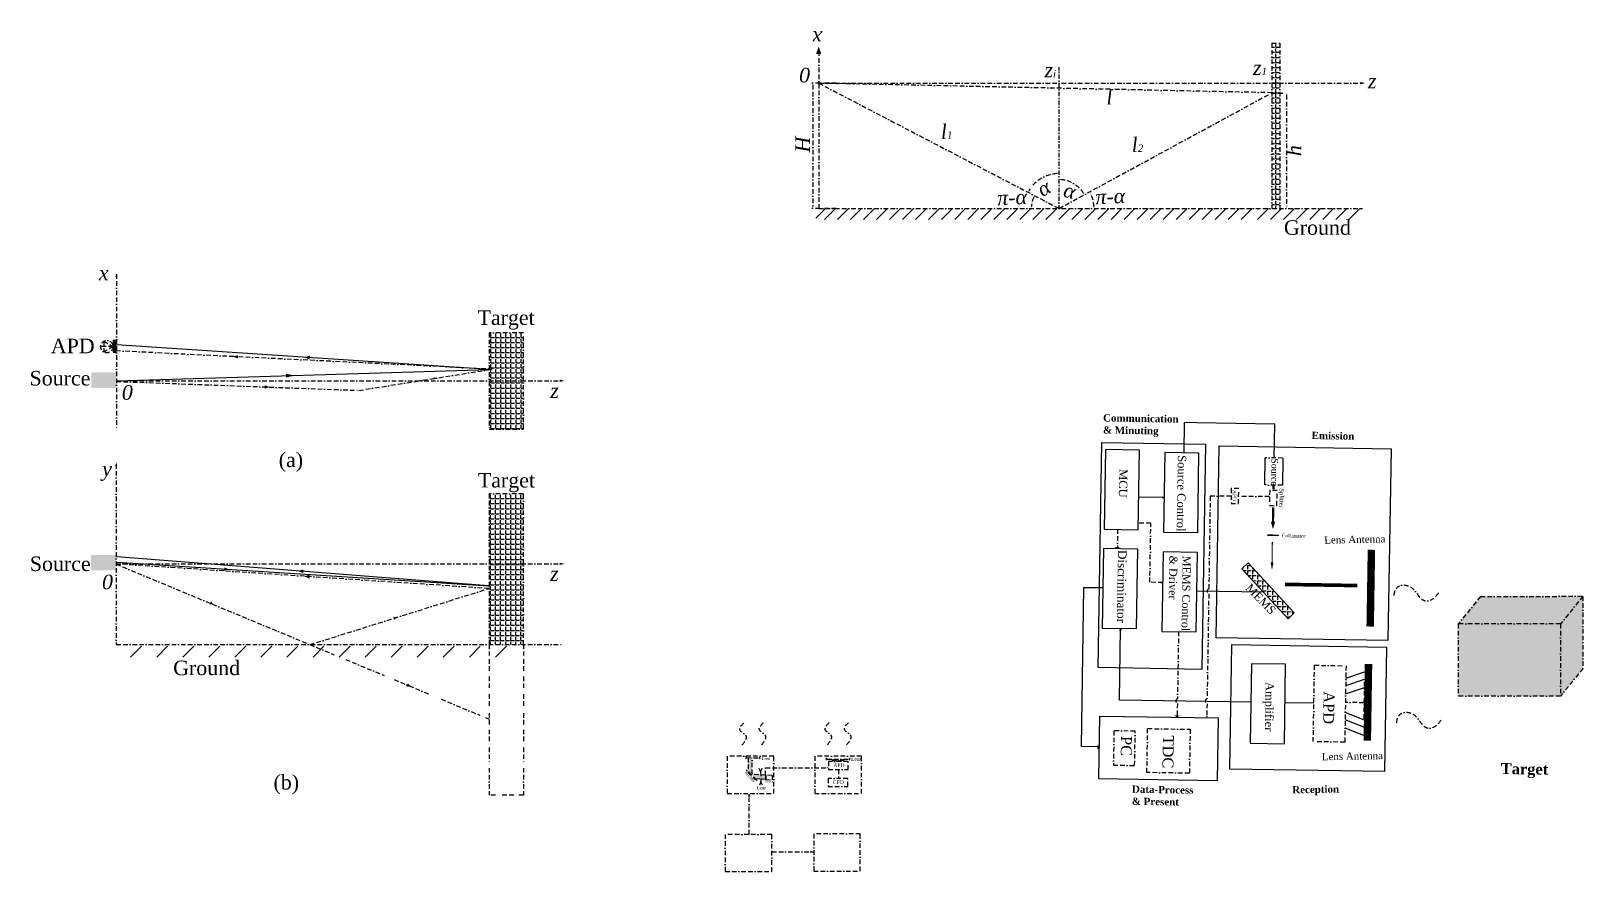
# Model space of a CAD drawing. Header units: millimetres. Extents: x -1027 to 1830, y 177 to 3075.
# Drawn here: x -724 to 1415, y 177 to 1356 of the extents above; entities that cross this region are included whole.
import ezdxf

# ---------------------------------------------------------------- set-up
doc = ezdxf.new("R2010")
doc.units = ezdxf.units.MM
doc.linetypes.add('BORDER', pattern=[44.45, 12.7, -6.35, 12.7, -6.35, 0, -6.35])
doc.styles.add('Annotative', font='arial.ttf')
doc.styles.get("Standard").update_dxf_attribs({"font": 'arial.ttf'})

msp = doc.modelspace()

# ---------------------------------------------------------------- hatches: boundary and pattern name
at = {"linetype": 'BORDER', "ltscale": 0.5}
h = msp.add_hatch(dxfattribs=at)
h.set_pattern_fill('ANGLE', color=256)
h.set_pattern_definition([(0, (0, 0), (0, 6.985), [5.08, -1.905]), (90, (0, 0), (-6.985, 4e-16), [5.08, -1.905])])
h.paths.add_polyline_path([(997.317, 1339.776), (986.631, 1339.776), (986.631, 1112.08), (997.317, 1112.08)])
h = msp.add_hatch(color=256, dxfattribs=at)
h.dxf.hatch_style = 1
h.paths.add_polyline_path([(-606.748, 929.985), (-611.143, 929.985), (-611.143, 921.93), (-611.142, 921.93), (-611.143, 921.929), (-611.143, 913.881), (-606.748, 913.881)])
h = msp.add_hatch(dxfattribs=at)
h.set_pattern_fill('ANGLE', color=256)
h.set_pattern_definition([(0, (0.2716, 368.661), (0, 6.985), [5.08, -1.905]), (90, (0.2716, 368.661), (-6.985, 4e-16), [5.08, -1.905])])
h.paths.add_polyline_path([(-92.427, 808.197), (-45.133, 808.197), (-45.133, 940.754), (-92.427, 940.754)])
h = msp.add_hatch(color=256, dxfattribs=at)
h.dxf.hatch_style = 1
h.paths.add_polyline_path([(-641.32, 886.131), (-641.32, 864.871), (-606.494, 864.871), (-606.494, 886.131)])
h = msp.add_hatch(dxfattribs=at)
h.set_pattern_fill('ANGLE', color=256)
h.set_pattern_definition([(0, (0, 146.567), (0, 6.985), [5.08, -1.905]), (90, (0, 146.567), (-6.985, 4e-16), [5.08, -1.905])])
h.paths.add_polyline_path([(-45.404, 718.66), (-92.699, 718.66), (-92.699, 511.093), (-45.404, 511.093)])
h = msp.add_hatch(color=256, dxfattribs=at)
h.dxf.hatch_style = 1
h.paths.add_polyline_path([(-641.591, 634.785), (-641.591, 613.525), (-606.766, 613.525), (-606.766, 634.785)])
h = msp.add_hatch(dxfattribs=at)
h.set_pattern_fill('ANGLE', color=256, angle=-90.924456)
h.set_pattern_definition([(269.0755, (717.8565, 763.84), (6.98409, -0.1127), [5.08, -1.905]), (359.0755, (717.8565, 763.84), (0.1127, 6.98409), [5.08, -1.905])])
h.paths.add_polyline_path([(1008.917, 546.787), (1017.416, 554.803), (953.708, 623.752), (945.209, 615.736)])
h = msp.add_hatch(color=256, dxfattribs=at)
h.set_gradient(color1=(128, 128, 128), color2=(128, 128, 128), tint=1)
h.paths.add_polyline_path([(1384.392, 539.701), (1415.403, 577.767), (1274.135, 577.23), (1243.562, 539.701)])
h = msp.add_hatch(color=256, dxfattribs=at)
h.set_gradient(color1=(192, 192, 192), color2=(192, 192, 192), tint=1)
h.paths.add_polyline_path([(1384.379, 440.185), (1415.331, 478.179), (1415.331, 577.678), (1384.392, 539.701)])
h = msp.add_hatch(color=256, dxfattribs=at)
h.set_gradient(color1=(152, 152, 204), color2=(152, 152, 204), tint=1)
h.paths.add_polyline_path([(1384.379, 440.185), (1384.392, 539.701), (1243.562, 539.701), (1243.562, 440.185)])
h = msp.add_hatch(color=256, dxfattribs=at)
h.dxf.hatch_style = 1
h.paths.add_polyline_path([(264.28, 355.257), (269.954, 355.34), (269.927, 332.535), (285.387, 331.448), (285.32, 325.825), (274.05, 326.842), (264.425, 336.315)])
h.paths.add_polyline_path([(288.604, 325.529), (288.604, 331.221), (285.387, 331.448), (285.32, 325.825)])
h = msp.add_hatch(dxfattribs=at)
h.set_pattern_fill('ESCHER', color=256)
h.set_pattern_definition([(60, (-0.397, 0.23), (-30.48, -7e-09), [27.94, -2.54]), (180, (-0.397, 0.23), (15.24, -26.3965), [27.94, -2.54]), (300, (-0.397, 0.23), (30.48, -7e-09), [27.94, -2.54]), (60, (2.143, 0.23), (-30.48, -7e-09), [5.08, -25.4]), (300, (2.143, 0.23), (30.48, -7e-09), [5.08, -25.4]), (60, (-1.667, 2.43), (-30.48, -7e-09), [5.08, -25.4]), (180, (-1.667, 2.43), (15.24, -26.3965), [5.08, -25.4]), (300, (-1.667, -1.97), (30.48, -7e-09), [5.08, -25.4]), (180, (-1.667, -1.97), (15.24, -26.3965), [5.08, -25.4]), (60, (-10.557, 0.23), (-30.48, -7e-09), [5.08, -25.4]), (300, (-10.557, 0.23), (30.48, -7e-09), [5.08, -25.4]), (60, (4.683, -8.57), (-30.48, -7e-09), [5.08, -25.4]), (180, (4.683, -8.57), (15.24, -26.3965), [5.08, -25.4]), (300, (4.683, 9.029), (30.48, -7e-09), [5.08, -25.4]), (180, (4.683, 9.029), (15.24, -26.3965), [5.08, -25.4]), (0, (4.683, 4.63), (-15.24, 26.3965), [17.78, -12.7]), (0, (4.683, -4.17), (-15.24, 26.3965), [17.78, -12.7]), (120, (0.873, 6.83), (-30.48, 7e-09), [17.78, -12.7]), (120, (-6.747, 2.43), (-30.48, 7e-09), [17.78, -12.7]), (240, (-6.747, -1.97), (15.24, -26.3965), [17.78, -12.7]), (240, (0.873, -6.37), (15.24, -26.3965), [17.78, -12.7])])
h.paths.add_polyline_path([(276.431, 324.42), (275.866, 323.855), (261.884, 337.83), (262.449, 338.394)])
h = msp.add_hatch(dxfattribs=at)
h.set_pattern_fill('AR-B816', color=256)
h.paths.add_polyline_path([(761.546, 195.068), (756.957, 195.068), (756.957, 187.661), (761.546, 187.661)])
h.paths.add_polyline_path([(761.546, 187.661), (756.957, 187.661), (756.957, 184.839), (761.546, 184.839)])
h.paths.add_polyline_path([(761.546, 184.839), (756.957, 184.839), (756.957, 177.261), (761.546, 177.261)])

# ---------------------------------------------------------------- linework, layer by layer
for p, q in [((361.769, 1328.479), (361.769, 1112.08)), ((986.631, 1339.776), (986.631, 1112.08)), ((986.631, 1339.776), (997.317, 1339.776)), ((997.317, 1339.776), (997.317, 1112.08)), ((693.058, 1301.879), (693.058, 1306.77)), ((385.781, 1284.627), (352.366, 1284.627)), ((361.769, 1284.627), (693.058, 1112.08)), ((986.631, 1271.447), (361.769, 1284.627)), ((361.769, 1284.627), (1111.603, 1284.627)), ((693.058, 1298.517), (693.058, 1300.517)), ((693.058, 1290.517), (693.058, 1296.517)), ((693.058, 1286.517), (693.058, 1288.517)), ((693.058, 1278.517), (693.058, 1284.517)), ((353.616, 1282.127), (353.616, 1114.58)), ((693.058, 1274.517), (693.058, 1276.517)), ((693.058, 1266.517), (693.058, 1272.517)), ((693.058, 1112.08), (986.631, 1271.447)), ((693.058, 1262.517), (693.058, 1264.517)), ((985.747, 1270.914), (1007.938, 1270.914)), ((1006.688, 1268.414), (1006.688, 1114.296)), ((693.058, 1254.517), (693.058, 1260.517)), ((693.058, 1250.517), (693.058, 1252.517)), ((693.058, 1242.517), (693.058, 1248.517)), ((693.058, 1238.517), (693.058, 1240.517)), ((693.058, 1230.517), (693.058, 1236.517)), ((693.058, 1226.517), (693.058, 1228.517)), ((693.058, 1218.517), (693.058, 1224.517)), ((693.058, 1214.517), (693.058, 1216.517)), ((693.058, 1206.517), (693.058, 1212.517)), ((693.058, 1202.517), (693.058, 1204.517)), ((693.058, 1194.517), (693.058, 1200.517)), ((693.058, 1190.517), (693.058, 1192.517)), ((693.058, 1182.517), (693.058, 1188.517)), ((693.058, 1178.517), (693.058, 1180.517)), ((693.058, 1170.517), (693.058, 1176.517)), ((693.058, 1166.517), (693.058, 1168.517)), ((693.058, 1158.517), (693.058, 1164.517)), ((693.058, 1154.517), (693.058, 1156.517)), ((693.058, 1146.517), (693.058, 1152.517)), ((693.058, 1142.517), (693.058, 1144.517)), ((693.058, 1134.517), (693.058, 1140.517)), ((693.058, 1130.517), (693.058, 1132.517)), ((693.058, 1122.517), (693.058, 1128.517)), ((693.058, 1118.382), (693.058, 1120.517)), ((693.058, 1112.08), (693.058, 1116.517)), ((385.781, 1112.08), (352.366, 1112.08)), ((361.769, 1112.08), (1111.603, 1112.08)), ((-606.494, 1021.336), (-606.494, 810.375)), ((-611.173, 921.93), (-628.242, 921.93)), ((-623.838, 929.162), (-623.838, 914.215)), ((-611.143, 929.985), (-611.143, 913.881)), ((-606.748, 929.985), (-611.143, 929.985)), ((-606.748, 913.881), (-606.748, 929.985)), ((-92.427, 940.704), (-92.427, 808.147)), ((-45.133, 940.704), (-92.427, 940.704)), ((-45.133, 808.197), (-45.133, 940.754)), ((-611.143, 913.881), (-606.748, 913.881)), ((-87.82, 890.64), (-605.693, 915.752)), ((-272.077, 861.343), (-87.82, 890.64)), ((-606.494, 874.477), (7.111, 874.477)), ((-606.258, 873.681), (-272.077, 861.343)), ((-92.427, 808.147), (-45.133, 808.147)), ((-606.766, 759.762), (-606.766, 511.093)), ((1001.699, 768.166), (977.45, 768.558)), ((1001.094, 730.688), (976.845, 731.079)), ((-92.699, 718.66), (-92.699, 511.093)), ((-45.404, 718.66), (-92.699, 718.66)), ((-45.404, 511.093), (-45.404, 718.66)), ((930.496, 726.252), (930.162, 705.52)), ((940.81, 726.086), (930.496, 726.252)), ((940.476, 705.354), (940.81, 726.086)), ((983.472, 723.698), (983.138, 702.967)), ((993.786, 723.532), (983.472, 723.698)), ((993.452, 702.8), (993.786, 723.532)), ((930.162, 705.52), (940.476, 705.354)), ((983.138, 702.967), (993.452, 702.8)), ((773.858, 669.935), (773.425, 643.13)), ((-92.699, 588.467), (-606.766, 622.356)), ((-606.766, 621.895), (-339.721, 511.093)), ((-606.73, 622.413), (6.875, 622.413)), ((-339.721, 511.093), (-92.699, 588.467)), ((1274.135, 577.23), (1415.403, 577.767)), ((1415.403, 577.767), (1384.392, 539.701)), ((1274.135, 577.23), (1243.562, 539.701)), ((1415.331, 577.542), (1415.331, 478.179)), ((1384.392, 539.701), (1243.562, 539.701)), ((1243.562, 539.701), (1243.562, 440.185)), ((1384.392, 539.701), (1384.379, 440.185)), ((-606.766, 511.093), (6.839, 511.093)), ((-339.721, 511.093), (-306.148, 497.162)), ((-92.699, 511.093), (-92.699, 496.315)), ((-45.404, 511.093), (-45.404, 496.315)), ((-290.415, 490.635), (-237.316, 468.603)), ((-92.699, 490.964), (-92.699, 472.615)), ((-45.404, 490.964), (-45.404, 472.615)), ((1043.537, 377.434), (1045.236, 482.712)), ((1045.236, 482.712), (1088.739, 482.01)), ((1088.739, 482.01), (1087.041, 376.732)), ((1415.39, 478.251), (1384.379, 440.185)), ((-223.55, 462.891), (-174.385, 442.491)), ((-92.699, 467.263), (-92.699, 450.444)), ((-45.404, 467.263), (-45.404, 450.444)), ((1113.577, 409.001), (1114.429, 461.808)), ((-158.652, 435.963), (-105.554, 413.932)), ((-92.699, 442.799), (-92.699, 424.45)), ((-45.404, 442.799), (-45.404, 424.45)), ((1113.421, 431.011), (1087.923, 431.423)), ((1384.379, 440.185), (1243.562, 440.185)), ((-97.507, 410.593), (-92.699, 408.598)), ((-92.699, 416.805), (-92.699, 399.221)), ((-45.404, 416.805), (-45.404, 399.221)), ((-92.699, 393.869), (-92.699, 375.52)), ((-45.404, 393.869), (-45.404, 375.52)), ((768.776, 392.415), (768.013, 345.103)), ((798.094, 391.942), (768.776, 392.415)), ((797.33, 344.63), (798.094, 391.942)), ((814.2, 334.892), (815.178, 395.453)), ((815.178, 395.453), (873.813, 394.507)), ((873.813, 394.507), (872.835, 333.946)), ((-92.699, 369.404), (-92.699, 348.762)), ((-45.404, 369.404), (-45.404, 348.762)), ((1087.041, 376.732), (1043.537, 377.434)), ((235.538, 357.292), (235.538, 306.006)), ((299.861, 357.292), (235.538, 357.292)), ((262.443, 355.365), (260.745, 353.98)), ((262.443, 355.369), (260.879, 356.791)), ((262.449, 355.37), (279.449, 355.254)), ((264.28, 355.257), (264.425, 336.315)), ((269.927, 332.535), (269.954, 355.34)), ((279.449, 355.256), (281.182, 356.643)), ((279.449, 355.251), (281.013, 353.83)), ((299.861, 306.006), (299.861, 357.292)), ((356.234, 357.292), (356.234, 306.006)), ((420.557, 357.292), (356.234, 357.292)), ((373.344, 353.226), (371.646, 351.842)), ((373.344, 353.231), (371.78, 354.652)), ((373.349, 353.231), (403.291, 353.126)), ((375.052, 350.046), (375.052, 338.896)), ((402.419, 350.046), (375.052, 350.046)), ((379.722, 352.955), (381.893, 350.572)), ((381.765, 352.912), (383.936, 350.529)), ((384.234, 352.997), (386.405, 350.614)), ((388.704, 352.997), (388.704, 350.487)), ((392.748, 353.125), (390.535, 350.7)), ((394.962, 352.997), (392.748, 350.572)), ((397.005, 352.912), (394.792, 350.487)), ((402.419, 338.896), (402.419, 350.046)), ((403.284, 353.117), (405.017, 354.504)), ((403.284, 353.113), (404.848, 351.691)), ((420.557, 306.006), (420.557, 357.292)), ((768.013, 345.103), (797.33, 344.63)), ((-92.699, 341.117), (-92.699, 303.52)), ((-45.404, 341.117), (-45.404, 303.52)), ((261.884, 337.83), (262.449, 338.394)), ((275.866, 323.855), (261.884, 337.83)), ((276.431, 324.42), (262.449, 338.394)), ((288.604, 331.221), (269.927, 332.535)), ((274.05, 326.842), (288.604, 325.529)), ((275.866, 323.855), (276.431, 324.42)), ((279.046, 340.76), (281.682, 335.994)), ((281.963, 321.844), (279.904, 317.296)), ((281.682, 335.994), (283.944, 340.991)), ((281.684, 336), (281.962, 321.843)), ((284.424, 317.394), (281.963, 321.844)), ((288.507, 331.039), (288.507, 341.537)), ((288.507, 341.537), (374.906, 341.537)), ((288.604, 331.221), (288.604, 325.529)), ((297.479, 330.597), (288.912, 331.199)), ((288.912, 331.199), (288.912, 325.501)), ((288.912, 325.501), (297.479, 324.728)), ((297.479, 330.597), (297.479, 324.728)), ((374.6, 326.75), (374.6, 315.6)), ((401.967, 326.75), (374.6, 326.75)), ((375.052, 338.896), (402.419, 338.896)), ((389.109, 338.896), (389.109, 326.75)), ((401.967, 315.6), (401.967, 326.75)), ((872.835, 333.946), (814.2, 334.892)), ((-84.038, 303.52), (-92.699, 303.52)), ((-58.794, 303.52), (-78.683, 303.52)), ((-45.404, 303.52), (-54.204, 303.52)), ((235.538, 306.006), (299.861, 306.006)), ((265.893, 249.665), (265.893, 305.284)), ((356.234, 306.006), (420.557, 306.006)), ((374.6, 315.6), (401.967, 315.6)), ((232.647, 249.665), (232.647, 198.38)), ((296.97, 249.665), (232.647, 249.665)), ((296.97, 198.38), (296.97, 249.665)), ((354.788, 250.387), (354.788, 199.102)), ((419.111, 250.387), (354.788, 250.387)), ((419.111, 199.102), (419.111, 250.387)), ((297.091, 225.549), (354.767, 225.549)), ((232.647, 198.38), (296.97, 198.38)), ((354.788, 199.102), (419.111, 199.102))]:
    msp.add_line(p, q, dxfattribs=at)
at = {"linetype": 'Continuous', "ltscale": 0.5}
for p, q in [((357.575, 1098.446), (371.209, 1112.08)), ((369.608, 1097.009), (384.679, 1112.08)), ((387.568, 1097.009), (402.639, 1112.08)), ((405.529, 1097.009), (420.6, 1112.08)), ((423.489, 1097.009), (438.56, 1112.08)), ((441.45, 1097.009), (456.521, 1112.08)), ((459.41, 1097.009), (474.481, 1112.08)), ((477.371, 1097.009), (492.442, 1112.08)), ((495.332, 1097.009), (510.403, 1112.08)), ((513.292, 1097.009), (528.363, 1112.08)), ((531.253, 1097.009), (546.324, 1112.08)), ((549.213, 1097.009), (564.284, 1112.08)), ((567.174, 1097.009), (582.245, 1112.08)), ((585.134, 1097.009), (600.205, 1112.08)), ((603.095, 1097.009), (618.166, 1112.08)), ((621.055, 1097.009), (636.126, 1112.08)), ((639.016, 1097.009), (654.087, 1112.08)), ((656.976, 1097.009), (672.047, 1112.08)), ((674.937, 1097.009), (690.008, 1112.08)), ((692.897, 1097.009), (707.968, 1112.08)), ((710.858, 1097.009), (725.929, 1112.08)), ((728.818, 1097.009), (743.889, 1112.08)), ((746.779, 1097.009), (761.85, 1112.08)), ((764.739, 1097.009), (779.81, 1112.08)), ((782.7, 1097.009), (797.771, 1112.08)), ((800.66, 1097.009), (815.731, 1112.08)), ((818.621, 1097.009), (833.692, 1112.08)), ((836.581, 1097.009), (851.652, 1112.08)), ((854.542, 1097.009), (869.613, 1112.08)), ((872.502, 1097.009), (887.573, 1112.08)), ((890.463, 1097.009), (905.534, 1112.08)), ((908.423, 1097.009), (923.494, 1112.08)), ((926.384, 1097.009), (941.455, 1112.08)), ((944.344, 1097.009), (959.415, 1112.08)), ((966.795, 1097.009), (981.866, 1112.08)), ((984.755, 1097.009), (999.826, 1112.08)), ((1002.716, 1097.009), (1017.787, 1112.08)), ((1020.677, 1097.009), (1035.747, 1112.08)), ((1038.637, 1097.009), (1053.708, 1112.08)), ((1056.598, 1097.009), (1071.669, 1112.08)), ((1074.558, 1097.009), (1089.629, 1112.08)), ((1092.519, 1097.009), (1107.59, 1112.08)), ((756.904, 779.774), (755.137, 670.237)), ((804.14, 779.012), (756.904, 779.774)), ((802.372, 669.475), (804.14, 779.012)), ((838.797, 775.733), (837.029, 666.196)), ((886.032, 774.97), (838.797, 775.733)), ((884.265, 665.434), (886.032, 774.97)), ((976.845, 731.079), (977.45, 768.558)), ((1001.699, 768.166), (1001.094, 730.688)), ((837.795, 713.64), (803.094, 714.2)), ((755.137, 670.237), (802.372, 669.475)), ((837.029, 666.196), (884.265, 665.434)), ((754.261, 643.439), (752.493, 533.902)), ((801.496, 642.677), (754.261, 643.439)), ((799.729, 533.14), (801.496, 642.677)), ((836.589, 638.903), (834.821, 529.366)), ((883.824, 638.14), (836.589, 638.903)), ((882.057, 528.604), (883.824, 638.14)), ((953.708, 623.752), (945.209, 615.736)), ((953.708, 623.752), (1017.416, 554.803)), ((945.209, 615.736), (1008.917, 546.787)), ((975.097, 583.348), (883.305, 584.83)), ((1017.416, 554.803), (1008.917, 546.787)), ((752.493, 533.902), (799.729, 533.14)), ((834.821, 529.366), (882.057, 528.604)), ((-586.867, 493.933), (-571.796, 509.004)), ((-550.946, 493.933), (-535.875, 509.004)), ((-515.025, 493.933), (-499.954, 509.004)), ((-479.104, 493.933), (-464.033, 509.004)), ((-443.183, 493.933), (-428.112, 509.004)), ((-407.262, 493.933), (-392.191, 509.004)), ((-371.341, 493.933), (-356.27, 509.004)), ((-335.42, 493.933), (-320.349, 509.004)), ((-299.499, 493.933), (-284.428, 509.004)), ((-263.578, 493.933), (-248.507, 509.004)), ((-227.657, 493.933), (-212.586, 509.004)), ((-191.736, 493.933), (-176.665, 509.004)), ((-155.815, 493.933), (-140.744, 509.004)), ((-119.894, 493.933), (-104.823, 509.004)), ((-83.973, 493.933), (-68.902, 509.004)), ((958.262, 484.826), (956.494, 375.29)), ((1005.497, 484.064), (958.262, 484.826)), ((1003.73, 374.527), (1005.497, 484.064)), ((1088.464, 464.953), (1114.056, 473.678)), ((1088.113, 443.188), (1114.153, 452.065)), ((1088.302, 454.896), (1114.035, 463.668)), ((1044.39, 430.311), (1004.64, 430.953)), ((1113.249, 397.497), (1087.537, 407.531)), ((1114.322, 407.249), (1087.701, 417.638)), ((1113.204, 385.845), (1087.35, 395.934)), ((956.494, 375.29), (1003.73, 374.527))]:
    msp.add_line(p, q, dxfattribs=at)
at = {"color": 1, "linetype": 'Continuous', "ltscale": 0.5}
for p, q in [((-92.427, 890.216), (-606.494, 924.105)), ((-605.755, 874.477), (-91.559, 890.237)), ((-93.397, 592.055), (-605.851, 631.87)), ((-605.851, 624.631), (-93.397, 592.055))]:
    msp.add_line(p, q, dxfattribs=at)
at = {"linetype": 'BORDER', "ltscale": 0.5}
for points in [[(-623.838, 929.162), (-611.142, 921.93), (-623.838, 914.215)], [(983.334, 715.108), (940.638, 715.427)], [(835.909, 596.755), (818.307, 597.039), (819.618, 678.334), (802.52, 678.61)]]:
    msp.add_lwpolyline(points, dxfattribs=at)
at = {"linetype": 'Continuous', "ltscale": 0.5}
for points in [[(989.839, 768.358), (990.592, 815.006), (883.129, 816.74), (865.612, 817.023), (864.939, 775.311)], [(748.531, 370.147), (723.913, 370.545), (727.455, 590.018), (753.392, 589.599)], [(957.405, 431.715), (776.213, 434.639), (777.808, 533.494)]]:
    msp.add_lwpolyline(points, dxfattribs=at)
at = {"linetype": 'Continuous', "ltscale": 15}
for points in [[(752.062, 789.695), (894.934, 787.389), (889.924, 476.878), (747.057, 479.522)], [(1146.517, 516.668), (909.495, 520.493), (913.761, 784.851), (1150.783, 781.027)], [(1144.99, 507.16), (930.862, 510.615), (928.109, 339.996), (1142.237, 336.541)], [(912.565, 410.079), (911.169, 323.571), (747.822, 326.207), (749.218, 412.715)]]:
    msp.add_lwpolyline(points, close=True, dxfattribs=at)
at = {"linetype": 'BORDER', "ltscale": 0.5}
for points, format in [([(988.81, 730.248, 3, 3, 0), (988.753, 725.272, 3, 3, 0)], "xyseb"), ([(930.323, 715.504), (901.537, 715.719), (899.579, 587.896, 0.70758528), (899.472, 580.906), (897.263, 436.723, 0.7054227), (897.156, 429.74), (896.858, 410.332)], "xyb"), ([(988.36, 700.022, 3, 3, 0), (988.094, 680.17, 53.817, 53.817, 0)], "xyseb"), ([(988.143, 680.327, 6, 0, 0), (987.98, 670.225, 10.286, 10.286, 0)], "xyseb"), ([(987.128, 652.577, 1.5, 1.5, 0), (986.761, 624.108, 53.817, 53.817, 0)], "xyseb"), ([(996.297, 661.688, 2, 2, 0), (980.368, 661.945, 2, 2, 0)], "xyseb"), ([(1054.474, 595.772, 100, 100, 0), (1054.393, 590.773, 130, 130, 0)], "xyseb"), ([(986.81, 624.266, 4, 0, 0), (986.647, 614.163, 10.286, 10.286, 0)], "xyseb"), ([(857.836, 529.07), (856.344, 436.588, 0.6381193), (856.235, 429.866), (855.931, 410.993)], "xyb")]:
    msp.add_lwpolyline(points, format=format, dxfattribs=at)
at = {"linetype": 'Continuous', "ltscale": 0.5, "const_width": 10.286}
for points in [[(1123.753, 641.715), (1122.048, 536.054)], [(1119.763, 484.511), (1118.058, 378.85)]]:
    msp.add_lwpolyline(points, dxfattribs=at)
at = {"linetype": 'BORDER', "ltscale": 0.5}
msp.add_circle((-619.705, 921.689), 8.54, dxfattribs=at)
for radius, start, end in [(48.121, 92.976974, 149.510904), (39.741, 32.100475, 86.395099), (38.123, 156.245812, 176.242066), (48.274, 2.967521, 25.528054)]:
    msp.add_arc((693.058, 1112.08), radius, start, end, dxfattribs=at)
for points in [[(1155.096, 578.767), (1156.227, 595.2), (1182.183, 594.782), (1188.734, 571.73), (1206.414, 567.981), (1217.048, 583.395)], [(1158.635, 403.395), (1159.766, 419.829), (1185.722, 419.41), (1192.273, 396.358), (1209.954, 392.609), (1220.587, 408.023)]]:
    msp.add_open_spline(points, degree=3, dxfattribs=at)
for points in [[(258.506, 403.008), (252.666, 394.137), (261.075, 385.966), (255.002, 371.492)], [(285.265, 403.241), (279.425, 394.37), (287.834, 386.199), (281.761, 371.725)], [(376.025, 403.279), (370.185, 394.408), (378.594, 386.237), (372.521, 371.763)], [(402.784, 403.513), (396.944, 394.642), (405.353, 386.471), (399.28, 371.997)]]:
    msp.add_spline(points, degree=3, dxfattribs=at)
for points in [[(358.096, 1324.908), (365.313, 1324.908), (361.741, 1335.047)], [(353.199, 1282.127), (354.033, 1282.127), (353.616, 1284.627)], [(1108.65, 1286.239), (1108.595, 1283.089), (1115.156, 1284.799)], [(1006.271, 1268.414), (1007.104, 1268.414), (1006.688, 1270.914)], [(690.548, 1160.552), (690.57, 1159.719), (693.058, 1160.201)], [(651.955, 1136.293), (651.227, 1136.697), (650.379, 1134.309)], [(695.544, 1151.326), (695.57, 1152.159), (693.058, 1151.821)], [(736.249, 1132.694), (736.991, 1133.073), (735.485, 1135.111)], [(353.199, 1114.58), (354.033, 1114.58), (353.616, 1112.08)], [(655.433, 1114.565), (654.6, 1114.592), (654.935, 1112.08)], [(657.789, 1127.617), (658.54, 1127.256), (659.246, 1129.69)], [(727.084, 1133.409), (726.364, 1132.988), (727.985, 1131.04)], [(741.685, 1114.59), (740.852, 1114.568), (741.333, 1112.08)], [(1006.271, 1114.296), (1007.104, 1114.296), (1006.688, 1111.796)], [(-608.112, 1017.604), (-604.975, 1017.604), (-606.47, 1022.219)], [(-438.793, 909.802), (-438.922, 905.358), (-446.463, 907.999)], [(-169.351, 879.281), (-168.883, 876.319), (-163.597, 878.588)], [(-401.983, 868.56), (-401.938, 863.684), (-395.421, 865.922)], [(4.622, 876.358), (4.646, 872.913), (11.244, 874.586)], [(-608.384, 757.285), (-605.246, 757.285), (-606.742, 761.899)], [(835.329, 715.778), (835.263, 711.663), (837.795, 713.659)], [(777.511, 645.564), (769.262, 645.697), (773.42, 643.13)], [(4.386, 624.224), (4.41, 620.779), (11.008, 622.453)], [(-339.848, 607.515), (-340.308, 601.958), (-347.674, 605.249)], [(833.438, 598.561), (833.382, 595.119), (835.909, 596.759)], [(-476.205, 570.598), (-478.259, 566.634), (-472.416, 566.209)], [(-224.607, 549.546), (-223.757, 545.157), (-218.87, 548.909)], [(780.282, 530.953), (775.273, 531.034), (777.797, 533.494)], [(-204.591, 457.841), (-206.558, 452.932), (-200.801, 453.452)], [(1090.544, 454.653), (1089.909, 456.519), (1088.295, 454.889)], [(1090.707, 464.71), (1090.072, 466.575), (1088.457, 464.946)], [(1006.677, 431.819), (1006.666, 430.105), (1004.609, 430.953)], [(1089.992, 432.275), (1089.981, 430.561), (1087.924, 431.41)], [(1090.364, 442.953), (1089.729, 444.818), (1088.114, 443.189)], [(860.015, 413.413), (851.767, 413.546), (855.924, 410.978)], [(898.144, 412.802), (895.341, 412.848), (896.835, 410.323)], [(1089.645, 407.704), (1088.951, 405.934), (1087.547, 407.53)], [(1089.801, 417.8), (1089.107, 416.03), (1087.703, 417.625)], [(1089.442, 396.122), (1088.748, 394.353), (1087.344, 395.948)], [(746.134, 373.908), (746.015, 366.527), (748.574, 370.156)], [(381.853, 351.287), (381.237, 350.726), (382.138, 350.36)], [(383.834, 351.269), (383.218, 350.707), (384.12, 350.341)], [(386.339, 351.287), (385.723, 350.726), (386.625, 350.36)], [(388.296, 351.493), (389.129, 351.493), (388.713, 350.453)], [(390.733, 351.538), (391.348, 350.976), (390.321, 350.472)], [(392.976, 351.426), (393.591, 350.864), (392.564, 350.36)], [(395.051, 351.407), (395.666, 350.845), (394.639, 350.341)], [(372.507, 342.299), (372.507, 340.647), (375.007, 341.531)], [(388.686, 329.239), (389.52, 329.239), (389.103, 326.739)], [(264.064, 301.739), (267.791, 301.739), (265.969, 306.036)], [(350.134, 227.195), (350.134, 223.84), (354.847, 225.56)]]:
    msp.add_solid(points, dxfattribs=at)
at = {"color": 1, "linetype": 'Continuous', "ltscale": 0.5}
for points in [[(-339.576, 909.264), (-340.037, 903.708), (-347.403, 906.999)], [(-372.682, 884.192), (-372.516, 879.054), (-361.158, 882.037)], [(-348.781, 614.775), (-348.709, 609.533), (-356.325, 612.549)]]:
    msp.add_solid(points, dxfattribs=at)
at = {"color": 1, "linetype": 'BORDER', "ltscale": 0.5}
msp.add_solid([(-457.878, 617.419), (-458.025, 612.886), (-451.131, 614.776)], dxfattribs=at)

# ---------------------------------------------------------------- texts
at = {"linetype": 'BORDER', "ltscale": 0.5}
for s, insert, char_height, width, attachment_point, rotation in [('{\\fTimes New Roman|b0|i1|c0|p18;x}', (359.841, 1346.41), 20, 20.61149, 5, 180), ('{\\fTimes New Roman|b0|i1|c0|p18;l}', (762.416, 1265.254), 20, 13.23806, 5, 2.446666), ('{\\fTimes New Roman|b0|i1|c0|p18;\\H1.3333x;l\\H0.5x;1}', (538.009, 1217.918), 15, 31.03471, 5, 2.446666), ('{\\fTimes New Roman|b0|i1|c0|p18;\\H1.3333x;l\\H0.5x;2}', (801.114, 1199.867), 15, 31.03471, 5, 2.446666), ('{\\fTimes New Roman|b0|i1|c0|p18;α}', (672.098, 1139.859), 20, 24.51977, 5, 31.243939), ('{\\fTimes New Roman|b0|i1|c0|p18;α}', (707.822, 1136.126), 20, 24.83107, 5, 346.259747), ('{\\fTimes New Roman|b0|i1|c0|p18;π-α}', (628.305, 1127.148), 20, 31.09047, 5, 2.446666), ('{\\fTimes New Roman|b0|i1|c0|p18;π-α}', (763.703, 1128.495), 20, 47.36364, 5, 2.446666), ('{\\fTimes New Roman|b0|i0|c0|p18;APD}', (937.531, 724.208), 5, 14.67689, 1, 269.075544), ('{\\fTimes New Roman|b0|i0|c0|p18;Splitter}', (1003.278, 726.428), 6, 26.62877, 1, 269.075544)]:
    msp.add_mtext(s, dxfattribs=dict(at, insert=insert, char_height=char_height, width=width, attachment_point=attachment_point, rotation=rotation))
at = {"linetype": 'BORDER', "ltscale": 0.5, "attachment_point": 5}
for s, insert, char_height, width in [('{\\fTimes New Roman|b0|i1|c0|p18;0}', (342.278, 1295.539), 20, 13.98637), ('{\\fTimes New Roman|b0|i1|c0|p18;\\H0.8x;z\\H0.5x;i}', (681.041, 1302.684), 25, 21.62621), ('{\\fTimes New Roman|b0|i1|c0|p18;\\H0.8x;z\\H0.5x;1}', (970.184, 1305.96), 25, 21.62621), ('{\\fTimes New Roman|b0|i1|c0|p18;z}', (1124.89, 1287.684), 20, 13.98637), ('{\\fTimes New Roman|b0|i0|c0|p18;Ground}', (1049.284, 1085.576), 20, 95.14361)]:
    msp.add_mtext(s, dxfattribs=dict(at, insert=insert, char_height=char_height, width=width))
at = {"linetype": 'BORDER', "ltscale": 0.5, "char_height": 20, "attachment_point": 5, "rotation": 90, "style": 'Annotative'}
for s, insert, width in [('{\\fTimes New Roman|b0|i1|c0|p18;H}', (339.556, 1199.978), 37.81278), ('{\\fTimes New Roman|b0|i1|c0|p18;h}', (1017.23, 1191.62), 11.72285)]:
    msp.add_mtext(s, dxfattribs=dict(at, insert=insert, width=width))
at = {"linetype": 'BORDER', "ltscale": 0.5, "attachment_point": 1}
for s, width, gutter_width, heights, insert, char_height in [('{\\fTimes New Roman|b0|i1|c0|p18;x}', 15.94238, 57.237, [23.539], (-630.697, 1033.023), 20), ('{\\fTimes New Roman|b0|i0|c0|p18;Target}', 78.36263, 57.237, [0], (-108.644, 971.618), 20), ('{\\fTimes New Roman|b0|i0|c0|p18;APD}', 59.97207, 57.237, [16.805], (-696.945, 932.593), 20), ('{\\fTimes New Roman|b0|i0|c0|p18;Source}', 82.45465, 57.237, [20.172], (-726.243, 888.138), 20), ('{\\fTimes New Roman|b0|i1|c0|p18;0}', 15, 57.237, [23.539], (-599.01, 868.53), 20), ('{\\fTimes New Roman|b0|i1|c0|p18;z}', 17.74108, 57.237, [23.539], (-8.327, 871), 20), ('{\\fTimes New Roman|b0|i0|c0|p18;(a)}', 32.36031, 57.237, [23.539], (-382.709, 775.703), 20), ('{\\fTimes New Roman|b0|i1|c0|p18;y}', 29.52683, 57.237, [23.539], (-626.171, 763.224), 20), ('{\\fTimes New Roman|b0|i0|c0|p18;Target}', 80.20026, 57.237, [0], (-108.188, 747.578), 20), ('{\\fTimes New Roman|b0|i0|c0|p18;Source}', 82.22776, 57.237, [14.604], (-725.877, 632.543), 20), ('{\\fTimes New Roman|b0|i1|c0|p18;0}', 15, 57.237, [23.539], (-626.35, 607.418), 20), ('{\\fTimes New Roman|b0|i1|c0|p18;z}', 21.67731, 57.237, [23.539], (-8.563, 618.936), 20), ('{\\fTimes New Roman|b0|i0|c0|p18;Ground}', 90.43136, 57.237, [23.539], (-528.265, 489.047), 20), ('{\\fTimes New Roman|b0|i0|c0|p18;Lens}', 11.18419, 12.5, [0], (283.017, 356.023), 4), ('{\\fTimes New Roman|b0|i0|c0|p18;APD}', 6.3643, 12.5, [0], (382.043, 347.356), 5), ('{\\fTimes New Roman|b0|i0|c0|p18;Lens}', 14.10971, 12.5, [0], (406.321, 355.871), 5), ('{\\fTimes New Roman|b0|i0|c0|p18;(b)}', 38.57785, 57.237, [21.729], (-389.95, 331.456), 20), ('Source', 5.14327, 12.5, [0], (287.931, 323.951), 2.5), ('{\\fTimes New Roman|b0|i0|c0|p18;CFD}', 15.45939, 12.5, [0], (381.591, 324.06), 5), ('{\\fTimes New Roman|b0|i0|c0|p18;Lens}', 11.82313, 12.5, [0], (276.567, 315.917), 4)]:
    msp.add_mtext_dynamic_manual_height_columns(s, width=width, gutter_width=gutter_width, heights=heights, dxfattribs=dict(at, insert=insert, char_height=char_height))
for s, width, gutter_width, heights, insert, char_height, rotation in [('{\\fTimes New Roman|b1|i0|c0|p18;Communication \\P& Minuting}', 110.01248, 57.237, [30.847], (753.913, 828.591), 10, 359.075544), ('{\\fTimes New Roman|b1|i0|c0|p18;Emission}', 71.23376, 57.237, [0], (1041.479, 804.36), 10, 359.075544), ('{\\fTimes New Roman|b0|i0|c0|p18;Source Control }', 107.16167, 57.237, [30.526], (868.42, 771.995), 11.4474, 269.075544), ('{\\fTimes New Roman|b0|i0|c0|p18;MCU}', 57.11958, 57.237, [0], (787.544, 752.787), 11.4474, 269.075544), ('{\\fTimes New Roman|b0|i0|c0|p18;Source}', 36.32553, 57.237, [0], (995.135, 767.717), 9, 269.075544), ('{\\fTimes New Roman|b0|i0|c0|p18;Collimator}', 51.93242, 57.237, [0], (1000.19, 663.875), 5, 359.075544), ('{\\fTimes New Roman|b0|i0|c0|p18;Lens Antenna }', 97.4783, 57.237, [0], (1058.616, 660.269), 10, 1.097827), ('{\\fTimes New Roman|b0|i0|c0|p18;Discriminator}', 98.14323, 57.237, [0], (786.401, 641.455), 12, 269.075544), ('{\\fTimes New Roman|b0|i0|c0|p18;MEMS Control\\fSimSun|b0|i0|c134|p2; \\fTimes New Roman|b0|i0|c0|p18;& Driver}', 106.32432, 57.237, [0], (874.704, 633.309), 11, 269.075544), ('{\\fTimes New Roman|b0|i0|c0|p18;MEMS}', 56.51831, 57.237, [0], (957.729, 596.138), 11.4474, 314.059495), ('\\pxt1;{\\fTimes New Roman|b0|i0|c0|p18;Amplifier}', 69.37052, 57.237, [11.447], (989.423, 459.646), 11.4474, 269.075544), ('{\\fTimes New Roman|b0|i0|c0|p18;APD}', 45.12746, 57.237, [9], (1072.941, 446.746), 15, 269.075544), ('{\\fTimes New Roman|b0|i0|c0|p18;TDC}', 46.70553, 12.5, [0], (851.425, 385.844), 15, 269.075544), ('{\\fTimes New Roman|b0|i0|c0|p18;PC}', 29.71544, 12.5, [0], (793.619, 385.037), 15, 269.075544), ('{\\fTimes New Roman|b0|i0|c0|p18;Lens Antenna }', 97.4783, 57.237, [0], (1055.246, 361.746), 10, 1.097827), ('{\\fTimes New Roman|b1|i0|c0|p18;Target}', 72.54511, 12.5, [0], (1302.176, 347.951), 15, 359.075544), ('{\\fTimes New Roman|b0|i0|c0|p18;\\H1.6x;MEMS\\H0.625x; }', 18.44312, 12.5, [0], (262.048, 336.784), 2.5, 314.31745), ('{\\fTimes New Roman|b1|i0|c0|p18;Data-Process\\P& Present}', 111.68926, 57.237, [0], (793.733, 317.067), 10, 359.075544), ('{\\fTimes New Roman|b1|i0|c0|p18;Reception}', 97.4783, 57.237, [0], (1014.442, 316.067), 10, 1.097827)]:
    msp.add_mtext_dynamic_manual_height_columns(s, width=width, gutter_width=gutter_width, heights=heights, dxfattribs=dict(at, insert=insert, char_height=char_height, rotation=rotation))

doc.saveas('drawing.dxf')
